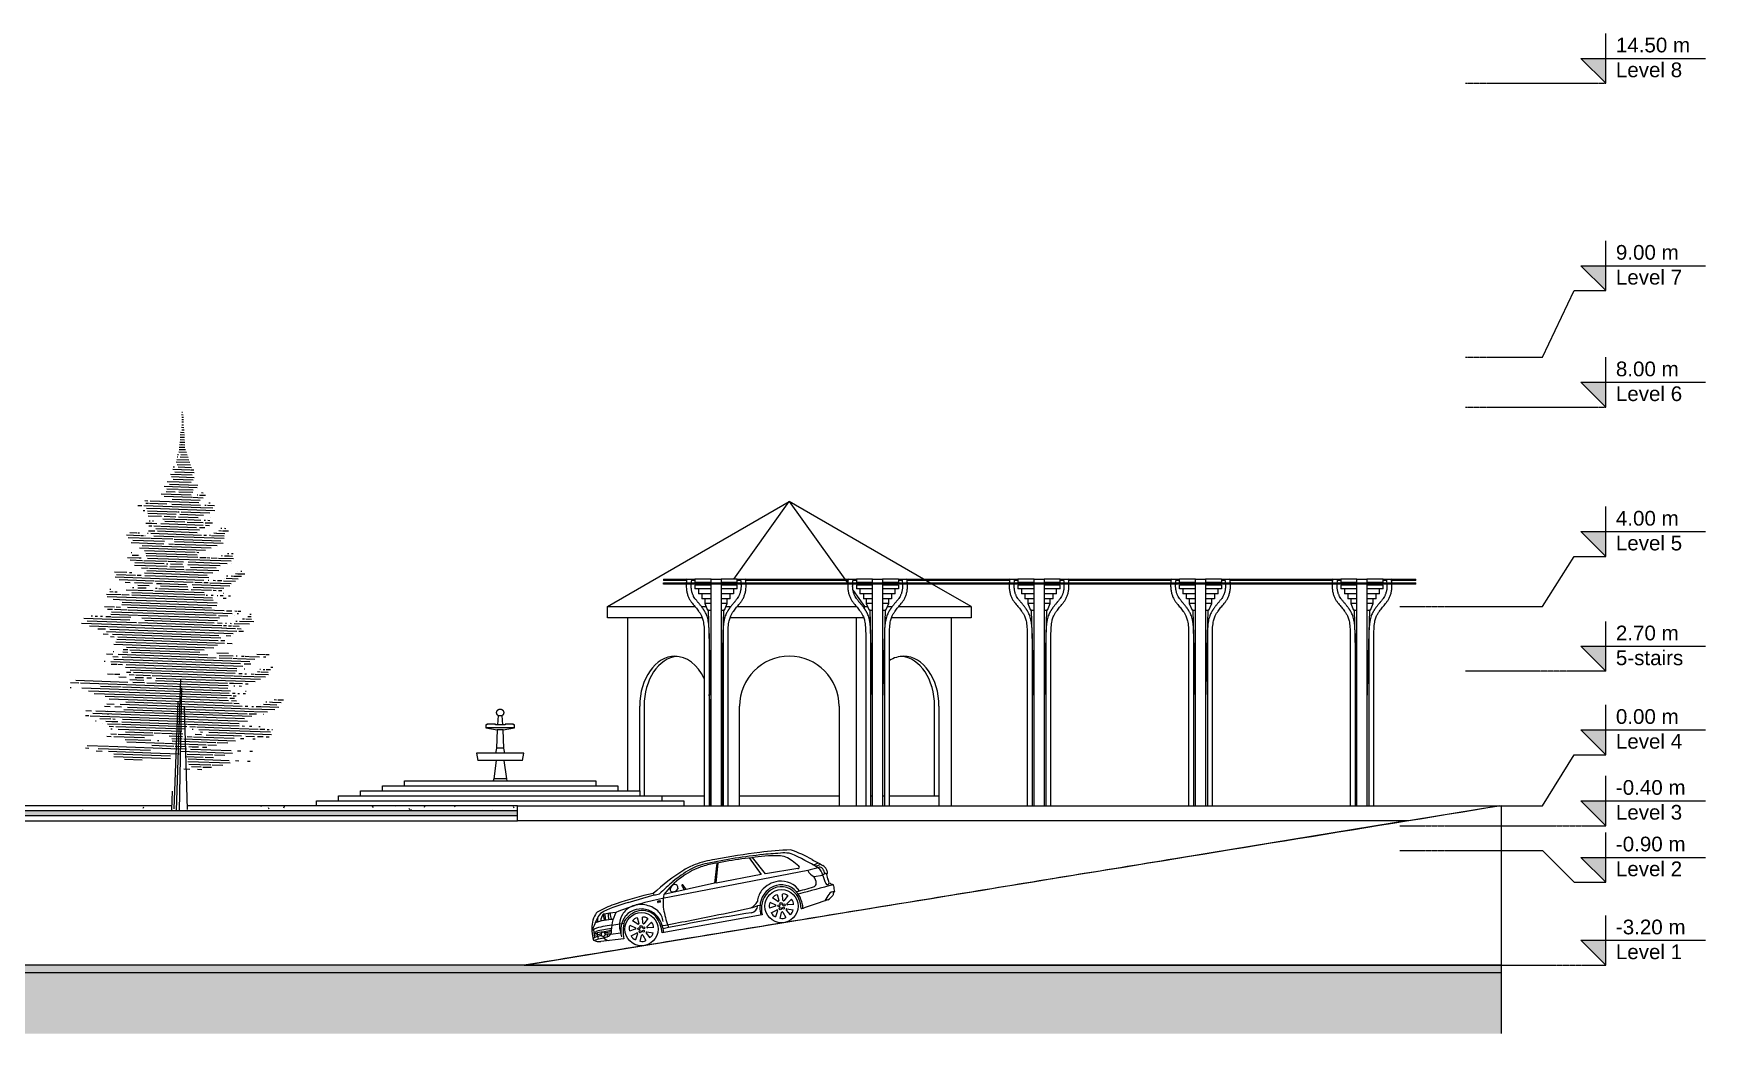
# Model space of a CAD drawing. Header units: millimetres. Extents: x -50556 to 48757, y -10837 to 15500.
# Drawn here: x 15206 to 48757, y -4572 to 15500 of the extents above; entities that cross this region are included whole.
import ezdxf

# ---------------------------------------------------------------- set-up
doc = ezdxf.new("R2010")
doc.units = ezdxf.units.MM
doc.linetypes.add('Centre', pattern=[31.75, 6.35, -4.7625, 15.875, -4.7625])
for name, color, linetype, lineweight in [('A-DETL-GENF', 92, 'Continuous', 9), ('A-DETL-THIN', 151, 'Continuous', 9), ('A-FLOR', 192, 'Continuous', 9), ('A-FLOR-FNSH', 192, 'Continuous', 35), ('A-FLOR-LEVL', 51, 'Continuous', 9), ('A-FLOR-MCUT', 51, 'Continuous', 9), ('A-FLOR-PATT', 8, 'Continuous', 35), ('A-GENM', 13, 'Continuous', 9), ('A-GLAZ-CURT', 52, 'Continuous', 9), ('A-ROOF', 132, 'Continuous', 9), ('A-WALL', 113, 'Continuous', 9), ('I-WALL', 2, 'Continuous', 9), ('S-FNDN', 32, 'Continuous', 9)]:
    doc.layers.add(name, color=color, linetype=linetype, lineweight=lineweight)
doc.styles.add('Arial', font='arial.ttf', dxfattribs={"height": 295.05988})

# ---------------------------------------------------------------- blocks, each defined once
blk = doc.blocks.new('坡道 - 坡道-134946-Section 3')
at = {"layer": 'A-FLOR-LEVL'}
blk.add_line((44631, 0), (44664, 0), dxfattribs=at)
at = {"layer": 'A-FLOR-LEVL', "lineweight": 25}
for p, q in [((44664, -3200), (44664, 0)), ((25055, -3200), (44664, -3200))]:
    blk.add_line(p, q, dxfattribs=at)
blk.add_open_spline([(44664, 0), (41758, -472), (35222, -1538), (28686, -2606), (25055, -3200)], degree=3, knots=[0, 0, 0, 0, 0.444444, 1, 1, 1, 1], dxfattribs=at)
at = {"layer": 'A-FLOR-LEVL'}
blk.add_open_spline([(44631, 0), (42455, -354), (38830, -946), (33755, -1776), (30130, -2369), (27230, -2844), (25780, -3081), (25055, -3200)], degree=3, knots=[-1, -1, -1, -1, -0.666667, -0.444444, -0.222222, -0.111111, 0, 0, 0, 0], dxfattribs=at)
blk = doc.blocks.new('water view - water view-248773-Section 3')
at = {"layer": 'A-GENM'}
for p, q in [((24533, 1809), (24520, 1623)), ((24533, 1809), (24609, 1809)), ((24623, 1623), (24609, 1809)), ((24286, 1623), (24286, 1563)), ((24303, 1623), (24286, 1623)), ((24286, 1563), (24512, 1521)), ((24856, 1563), (24286, 1563)), ((24303, 1640), (24303, 1623)), ((24475, 1640), (24303, 1640)), ((24475, 1623), (24475, 1640)), ((24668, 1623), (24475, 1623)), ((24512, 1521), (24499, 1153)), ((24630, 1521), (24512, 1521)), ((24630, 1521), (24856, 1563)), ((24643, 1153), (24630, 1521)), ((24668, 1640), (24668, 1623)), ((24839, 1640), (24668, 1640)), ((24839, 1623), (24839, 1640)), ((24856, 1623), (24839, 1623)), ((24856, 1563), (24856, 1623)), ((24098, 1059), (24122, 906)), ((25045, 1059), (24098, 1059)), ((24499, 1153), (24476, 1059)), ((24643, 1153), (24499, 1153)), ((24667, 1059), (24643, 1153)), ((25021, 906), (25045, 1059)), ((25021, 906), (24122, 906)), ((24490, 906), (24441, 538)), ((24702, 538), (24652, 906)), ((22210, 400), (26933, 400)), ((22210, 300), (22210, 400)), ((22650, 500), (26493, 500)), ((22650, 400), (22650, 500)), ((24441, 538), (24431, 500)), ((24702, 538), (24441, 538)), ((24711, 500), (24702, 538)), ((26493, 500), (26493, 400)), ((26933, 400), (26933, 300)), ((20889, 100), (28253, 100)), ((20889, 0), (20889, 100)), ((21329, 200), (27813, 200)), ((21329, 100), (21329, 200)), ((21770, 300), (27373, 300)), ((21770, 200), (21770, 300)), ((27373, 300), (27373, 200)), ((27813, 200), (27813, 100)), ((28253, 100), (28253, 0))]:
    blk.add_line(p, q, dxfattribs=at)
at = {"layer": 'A-GENM', "flags": 128}
for points in [[(24533, 1809), (24531, 1810), (24528, 1812), (24526, 1814), (24524, 1815), (24522, 1817), (24520, 1819), (24518, 1822), (24516, 1824), (24514, 1826), (24513, 1828), (24511, 1831), (24510, 1833), (24508, 1836), (24507, 1838), (24506, 1841), (24505, 1843), (24504, 1846), (24503, 1849), (24502, 1852), (24501, 1854), (24501, 1857), (24500, 1860), (24500, 1863), (24500, 1866), (24500, 1869), (24500, 1871), (24500, 1874), (24500, 1877), (24501, 1880), (24501, 1883), (24502, 1886), (24502, 1888), (24503, 1891), (24504, 1894), (24505, 1896), (24506, 1899), (24508, 1902), (24509, 1904), (24510, 1907), (24512, 1909), (24514, 1911), (24515, 1914), (24517, 1916), (24519, 1918), (24521, 1920), (24523, 1922), (24525, 1924), (24527, 1926), (24530, 1927), (24532, 1929), (24535, 1931), (24537, 1932), (24540, 1933), (24542, 1935), (24545, 1936), (24547, 1937), (24550, 1938), (24553, 1938), (24556, 1939), (24559, 1940), (24561, 1940), (24564, 1940), (24567, 1941), (24570, 1941), (24571, 1941)], [(24571, 1941), (24574, 1941), (24577, 1941), (24580, 1940), (24583, 1940), (24586, 1939), (24588, 1939), (24591, 1938), (24594, 1937), (24597, 1936), (24599, 1935), (24602, 1934), (24604, 1933), (24607, 1931), (24609, 1930), (24612, 1928), (24614, 1927), (24616, 1925), (24618, 1923), (24621, 1921), (24623, 1919), (24625, 1917), (24626, 1915), (24628, 1913), (24630, 1910), (24632, 1908), (24633, 1905), (24634, 1903), (24636, 1900), (24637, 1898), (24638, 1895), (24639, 1892), (24640, 1890), (24641, 1887), (24641, 1884), (24642, 1881), (24642, 1879), (24643, 1876), (24643, 1873), (24643, 1870), (24643, 1867), (24643, 1864), (24642, 1861), (24642, 1859), (24642, 1856), (24641, 1853), (24640, 1850), (24639, 1847), (24639, 1845), (24638, 1842), (24636, 1839), (24635, 1837), (24634, 1834), (24632, 1832), (24631, 1829), (24629, 1827), (24627, 1825), (24626, 1823), (24624, 1820), (24622, 1818), (24620, 1816), (24617, 1815), (24615, 1813), (24613, 1811), (24611, 1809), (24609, 1809)]]:
    blk.add_lwpolyline(points, dxfattribs=at)
blk = doc.blocks.new('Family8 - COLUMN-V37-Section 3')
at = {"layer": 'A-GENM'}
for p, q in [((28414, 4533), (28316, 4550)), ((28478, 4550), (28478, 4490)), ((28478, 4426), (28478, 4351)), ((28803, 4550), (28480, 4550)), ((28480, 4490), (28803, 4490)), ((28803, 4426), (28480, 4426)), ((28550, 4490), (28550, 4475)), ((28550, 4450), (28550, 4426)), ((28803, 4550), (29003, 4550)), ((29326, 4550), (29003, 4550)), ((29003, 4490), (29326, 4490)), ((29326, 4426), (29003, 4426)), ((29257, 4475), (29257, 4490)), ((29257, 4426), (29257, 4450)), ((29328, 4490), (29328, 4550)), ((29328, 4351), (29328, 4426)), ((29492, 4550), (29394, 4533)), ((28803, 4351), (28480, 4351)), ((28550, 4351), (28550, 4251)), ((28803, 4251), (28551, 4251)), ((28618, 4251), (28618, 4152)), ((28803, 4152), (28620, 4152)), ((28678, 4152), (28678, 4057)), ((28678, 4057), (28734, 3923)), ((28803, 4057), (28678, 4057)), ((29326, 4351), (29003, 4351)), ((29255, 4251), (29003, 4251)), ((29186, 4152), (29003, 4152)), ((29128, 4057), (29003, 4057)), ((29072, 3923), (29128, 4057)), ((29128, 4057), (29128, 4152)), ((29188, 4152), (29188, 4251)), ((29257, 4251), (29257, 4351)), ((28752, 3923), (28734, 3923)), ((28803, 2100), (28753, 3923)), ((28753, 3923), (28803, 3923)), ((29053, 3923), (29003, 2100)), ((29003, 3923), (29053, 3923)), ((29072, 3923), (29054, 3923)), ((28665, 3456), (28665, 0)), ((28765, 3456), (28765, 0)), ((28803, 0), (28803, 3456)), ((29003, 3456), (29003, 0)), ((29043, 3456), (29043, 0)), ((29143, 0), (29143, 3456))]:
    blk.add_line(p, q, dxfattribs=at)
for points, knots in [([(28305, 4450), (28303, 4420), (28305, 4361), (28317, 4282), (28337, 4213), (28365, 4154), (28396, 4103), (28430, 4059), (28463, 4020), (28494, 3984), (28523, 3948), (28547, 3916), (28566, 3887), (28581, 3865), (28596, 3840), (28616, 3801), (28640, 3739), (28660, 3628), (28665, 3521), (28665, 3456)], [-2.483025, -2.483025, -2.483025, -2.483025, -2.321029, -2.155241, -1.989453, -1.823666, -1.657878, -1.49209, -1.326302, -1.160515, -0.994727, -0.828939, -0.746045, -0.663151, -0.580257, -0.497363, -0.331576, -0.165788, 0, 0, 0, 0]), ([(28765, 3456), (28765, 3524), (28761, 3609), (28748, 3701), (28736, 3760), (28720, 3810), (28702, 3853), (28687, 3883), (28674, 3904), (28667, 3916), (28662, 3924), (28656, 3933), (28650, 3943), (28642, 3955), (28631, 3970), (28618, 3988), (28602, 4009), (28586, 4028), (28571, 4048), (28558, 4063), (28547, 4076), (28536, 4089), (28523, 4104), (28508, 4123), (28493, 4142), (28474, 4167), (28457, 4195), (28442, 4225), (28432, 4249), (28423, 4276), (28415, 4305), (28410, 4337), (28404, 4383), (28403, 4422), (28405, 4449), (28405, 4450)], [0, 0, 0, 0, 0.165788, 0.248682, 0.331576, 0.414469, 0.497363, 0.580257, 0.621704, 0.663151, 0.683875, 0.704598, 0.746045, 0.787492, 0.828939, 0.911833, 0.994727, 1.077621, 1.160515, 1.243408, 1.284855, 1.326302, 1.409196, 1.49209, 1.574984, 1.657878, 1.823666, 1.90656, 1.989453, 2.072347, 2.155241, 2.238135, 2.321029, 2.486817, 2.492504, 2.492504, 2.492504, 2.492504]), ([(28803, 3456), (28803, 3521), (28803, 3628), (28803, 3739), (28803, 3801), (28803, 3840), (28803, 3865), (28803, 3887), (28803, 3916), (28803, 3948), (28803, 3984), (28803, 4020), (28803, 4059), (28803, 4103), (28803, 4154), (28803, 4213), (28803, 4282), (28803, 4361), (28803, 4420), (28803, 4450)], [0, 0, 0, 0, 0.165788, 0.331576, 0.497363, 0.580257, 0.663151, 0.746045, 0.828939, 0.994727, 1.160515, 1.326302, 1.49209, 1.657878, 1.823666, 1.989453, 2.155241, 2.321029, 2.483025, 2.483025, 2.483025, 2.483025]), ([(29003, 4450), (29003, 4420), (29003, 4361), (29003, 4282), (29003, 4213), (29003, 4154), (29003, 4103), (29003, 4059), (29003, 4020), (29003, 3984), (29003, 3948), (29003, 3916), (29003, 3887), (29003, 3865), (29003, 3840), (29003, 3801), (29003, 3739), (29003, 3628), (29003, 3521), (29003, 3456)], [-2.483025, -2.483025, -2.483025, -2.483025, -2.321029, -2.155241, -1.989453, -1.823666, -1.657878, -1.49209, -1.326302, -1.160515, -0.994727, -0.828939, -0.746045, -0.663151, -0.580257, -0.497363, -0.331576, -0.165788, 0, 0, 0, 0]), ([(29403, 4450), (29403, 4449), (29405, 4422), (29404, 4383), (29399, 4337), (29393, 4305), (29385, 4276), (29376, 4249), (29366, 4225), (29351, 4195), (29334, 4167), (29315, 4142), (29301, 4123), (29285, 4104), (29272, 4089), (29261, 4076), (29250, 4063), (29237, 4048), (29222, 4028), (29206, 4009), (29190, 3988), (29177, 3970), (29167, 3955), (29159, 3943), (29152, 3933), (29147, 3924), (29141, 3916), (29134, 3904), (29122, 3883), (29106, 3853), (29088, 3810), (29073, 3760), (29060, 3701), (29047, 3609), (29043, 3524), (29043, 3456)], [-2.492504, -2.492504, -2.492504, -2.492504, -2.486817, -2.321029, -2.238135, -2.155241, -2.072347, -1.989453, -1.90656, -1.823666, -1.657878, -1.574984, -1.49209, -1.409196, -1.326302, -1.284855, -1.243408, -1.160515, -1.077621, -0.994727, -0.911833, -0.828939, -0.787492, -0.746045, -0.704598, -0.683875, -0.663151, -0.621704, -0.580257, -0.497363, -0.414469, -0.331576, -0.248682, -0.165788, 0, 0, 0, 0]), ([(29143, 3456), (29143, 3521), (29148, 3628), (29169, 3739), (29192, 3801), (29212, 3840), (29227, 3865), (29242, 3887), (29261, 3916), (29285, 3948), (29314, 3984), (29345, 4020), (29378, 4059), (29412, 4103), (29444, 4154), (29471, 4213), (29492, 4282), (29504, 4361), (29505, 4420), (29503, 4450)], [0, 0, 0, 0, 0.165788, 0.331576, 0.497363, 0.580257, 0.663151, 0.746045, 0.828939, 0.994727, 1.160515, 1.326302, 1.49209, 1.657878, 1.823666, 1.989453, 2.155241, 2.321029, 2.483025, 2.483025, 2.483025, 2.483025])]:
    blk.add_open_spline(points, degree=3, knots=knots, dxfattribs=at)
for points in [[(28316, 4550), (28311, 4524), (28308, 4499), (28306, 4475)], [(28407, 4475), (28408, 4494), (28411, 4513), (28414, 4533)], [(28803, 4475), (28803, 4499), (28803, 4524), (28803, 4550)], [(29003, 4550), (29003, 4524), (29003, 4499), (29003, 4475)], [(29394, 4533), (29397, 4513), (29400, 4494), (29401, 4475)], [(29502, 4475), (29500, 4499), (29497, 4524), (29492, 4550)]]:
    blk.add_open_spline(points, degree=3, dxfattribs=at)
blk = doc.blocks.new('System Panel - Glazed-249321-Section 3')
at = {"layer": 'A-GLAZ-CURT'}
for p, q in [((27846, 4475), (42946, 4475)), ((27846, 4450), (27846, 4475)), ((42946, 4450), (27846, 4450)), ((42946, 4450), (42946, 4475))]:
    blk.add_line(p, q, dxfattribs=at)
blk = doc.blocks.new('System Panel - Glazed-V38-Section 3')
at = {"layer": 'A-GLAZ-CURT'}
for p, q in [((27846, 4549), (28316, 4549)), ((27846, 4549), (27846, 4524)), ((28312, 4524), (27846, 4524)), ((28319, 4549), (28480, 4549)), ((28480, 4524), (28413, 4524)), ((29326, 4549), (29489, 4549)), ((29395, 4524), (29326, 4524)), ((29492, 4549), (31556, 4549)), ((31552, 4524), (29496, 4524)), ((31559, 4549), (31720, 4549)), ((31720, 4524), (31653, 4524)), ((32566, 4549), (32729, 4549)), ((32635, 4524), (32566, 4524)), ((32732, 4549), (34796, 4549)), ((34792, 4524), (32736, 4524)), ((34799, 4549), (34960, 4549)), ((34960, 4524), (34893, 4524)), ((35806, 4549), (35969, 4549)), ((35875, 4524), (35806, 4524)), ((35972, 4549), (38036, 4549)), ((38032, 4524), (35976, 4524)), ((38038, 4549), (38199, 4549)), ((38199, 4524), (38133, 4524)), ((39046, 4549), (39209, 4549)), ((39115, 4524), (39046, 4524)), ((39212, 4549), (41275, 4549)), ((41272, 4524), (39216, 4524)), ((41278, 4549), (41439, 4549)), ((41439, 4524), (41373, 4524)), ((42286, 4549), (42449, 4549)), ((42355, 4524), (42286, 4524)), ((42452, 4549), (42946, 4549)), ((42946, 4524), (42456, 4524)), ((42946, 4524), (42946, 4549))]:
    blk.add_line(p, q, dxfattribs=at)
blk = doc.blocks.new('Audi A6 Avant - Seitenansicht - Audi A6 Avant - Seitenansicht-202914-Section 3')
at = {"layer": 'A-DETL-GENF'}
for p, q in [((30742, -1300), (27830, -1862)), ((28917, -1150), (28874, -1555)), ((28907, -1550), (28946, -1145)), ((29567, -1048), (29810, -1377)), ((29895, -1369), (29633, -1040)), ((30543, -1261), (29895, -1369)), ((28874, -1555), (27853, -1782)), ((28121, -1600), (28136, -1666)), ((28221, -1611), (28266, -1690)), ((28304, -1682), (28244, -1590)), ((29810, -1377), (28907, -1550)), ((30867, -1421), (31044, -1392)), ((27138, -1940), (27664, -1788)), ((27736, -1911), (27774, -1905)), ((27781, -1934), (27743, -1941)), ((29742, -2001), (29785, -1995)), ((29981, -1937), (30094, -1987)), ((30141, -1918), (30036, -1850)), ((30131, -1783), (30162, -1902)), ((30245, -1895), (30233, -1771)), ((30344, -1804), (30271, -1903)), ((30328, -1964), (30417, -1877)), ((30461, -1984), (30338, -1988)), ((26636, -2176), (26660, -2302)), ((27331, -2379), (27227, -2311)), ((27321, -2244), (27352, -2363)), ((27436, -2357), (27424, -2233)), ((27535, -2265), (27461, -2364)), ((27518, -2425), (27608, -2338)), ((29830, -2188), (27821, -2552)), ((30093, -2013), (29974, -2052)), ((30008, -2150), (30118, -2093)), ((30137, -2110), (30094, -2227)), ((30192, -2262), (30215, -2140)), ((30241, -2136), (30306, -2242)), ((30394, -2187), (30314, -2094)), ((30326, -2071), (30450, -2086)), ((26470, -2642), (26448, -2487)), ((27055, -2671), (26594, -2724)), ((26786, -2576), (26991, -2548)), ((26810, -2396), (27054, -2357)), ((27283, -2474), (27165, -2514)), ((27171, -2398), (27284, -2448)), ((27199, -2611), (27308, -2554)), ((27328, -2572), (27285, -2689)), ((27382, -2723), (27406, -2602)), ((27432, -2597), (27496, -2704)), ((27584, -2649), (27504, -2555)), ((27516, -2532), (27640, -2548)), ((27652, -2445), (27528, -2449))]:
    blk.add_line(p, q, dxfattribs=at)
for centre, radius in [((30216, -2015), 333), ((30161, -2007), 21.5), ((30207, -1961), 21.5), ((30265, -1990), 21.5), ((27406, -2477), 333), ((30191, -2065), 21.5), ((30255, -2054), 21.5), ((27352, -2468), 21.5), ((27381, -2526), 21.5), ((27397, -2422), 21.5), ((27446, -2515), 21.5), ((27455, -2451), 21.5)]:
    blk.add_circle(centre, radius, dxfattribs=at)
for centre, radius, start, end in [((31115, -12640), 11729, 96.1785, 101.7649), ((31729, -16599), 15782, 97.0817, 100.3948), ((30533, -6169), 5285, 91.4679, 98.1538), ((33263, -40567), 39735, 94.361, 94.9232), ((30110, -3401), 2399, 88.8544, 95.4199), ((30131, -1485), 483, 52.0636, 86.761), ((30280, -1455), 509, 75.4926, 94.361), ((29694, -3042), 2268, 59.8531, 71.9198), ((28418, -5440), 4899, 58.9111, 66.0412), ((30735, -5142), 4581, 122.801, 132.4468), ((29466, -3190), 2196, 119.6016, 130.5552), ((29131, -2692), 1558, 111.1912, 126.352), ((28833, -2191), 1070, 109.141, 122.801), ((28904, -2200), 1059, 99.8361, 119.6016), ((29340, -3651), 2616, 100.0982, 109.141), ((29063, -2515), 1368, 99.8038, 111.1912), ((30881, -11528), 10562, 95.4199, 101.1993), ((29633, -2241), 1387, 47.7082, 55.0286), ((30548, -1234), 26.7, 260.1912, 47.7082), ((31805, -4758), 3617, 103.6942, 107.0762), ((30985, -1174), 273, 207.636, 244.5454), ((33484, 3484), 5278, 239.8531, 242.4687), ((30819, -948), 238, 276.8617, 303.4793), ((30876, -998), 211, 273.8085, 304.8157), ((30982, -1292), 59.1, 77.5954, 124.8157), ((30793, -1449), 257, 11.3978, 52.8944), ((30966, -1364), 132, 61.7946, 77.5954), ((30868, -1401), 222, 16.1247, 43.8486), ((31054, -1348), 29.2, 238.6122, 16.1247), ((30967, -1345), 167, 24.4925, 62.4687), ((30880, -1385), 263, 8.5703, 24.4925), ((30099, -4044), 3257, 129.2331, 135.7069), ((29280, -2895), 1809, 126.352, 142.0504), ((28024, -1685), 42.2, 164.6232, 268.1065), ((28147, -1719), 170, 128.3098, 164.6232), ((28027, -1599), 128, 268.1065, 328.4121), ((28069, -1662), 80.7, 49.8998, 109.727), ((28231, -1599), 15.7, 33.3298, 231.5155), ((30233, -2030), 447, 113.2027, 159.8861), ((30225, -2043), 532, 97.6117, 140.2805), ((30209, -1992), 368, 50.1842, 136.7171), ((30213, -1984), 397, 40.9849, 113.2027), ((30213, -1947), 435, 33.3982, 97.6117), ((28364, 6589), 8586, 284.4938, 286.8863), ((34694, -15869), 14689, 103.5298, 106.3734), ((30840, -1556), 73.2, 284.2477, 1.2758), ((30681, -1560), 232, 1.2758, 36.7543), ((33025, -761), 2080, 197.8407, 202.6095), ((31163, -1215), 156, 239.3032, 255.7886), ((31138, -1547), 35.5, 202.6095, 3.7799), ((31125, -1373), 6.44, 100.0507, 220.4635), ((31403, -1354), 284, 184.7735, 208.5005), ((31121, -1348), 18.7, 280.0507, 8.5703), ((29945, -1942), 1290, 17.9357, 20.551), ((31301, -1364), 221, 234.721, 254.5035), ((31234, -1604), 28, 356.7744, 74.5035), ((32078, -1549), 818, 183.9545, 192.2512), ((27505, -3901), 2025, 107.4412, 117.5402), ((28131, -5377), 3578, 106.1121, 114.4916), ((28650, -6366), 4577, 100.3149, 112.5684), ((28709, -7047), 5391, 101.3918, 109.625), ((27395, -2449), 468, 80.6743, 114.1161), ((27384, -2517), 536, 49.2519, 80.6743), ((27603, -1815), 66.4, 23.2369, 52.4687), ((27623, -1280), 511, 274.6897, 286.4357), ((27740, -1926), 15.4, 106.0655, 280.7545), ((27776, -1920), 14.9, 289.6308, 99.3242), ((28785, -1937), 945, 170.5658, 190.9094), ((29417, -1726), 372, 299.1705, 328.5203), ((29473, -1445), 618, 281.7203, 295.8391), ((29587, -1993), 156, 279.0354, 356.8589), ((30090, -1930), 355, 140.2805, 178.3678), ((30284, -2049), 502, 159.8861, 196.9523), ((30283, -2062), 470, 136.7171, 195.5606), ((30094, -2006), 128, 148.3351, 201.1214), ((30147, -1914), 128, 96.9065, 149.6928), ((30088, -2000), 14.1, 288.36, 66.1863), ((30148, -1906), 14.1, 236.9314, 14.7577), ((30252, -1898), 128, 45.4779, 98.2642), ((30259, -1894), 14.1, 185.5028, 323.3291), ((30338, -1974), 14.1, 134.0742, 271.9006), ((30330, -1970), 128, 354.0494, 46.8357), ((30154, -2058), 454, 359.2782, 50.1842), ((30100, -2082), 546, 2.9619, 40.9849), ((34642, -13142), 11784, 107.249, 109.687), ((32873, -2883), 2035, 147.1026, 151.3295), ((30864, -1477), 499, 304.5999, 321.0395), ((31266, -1844), 122, 83.9148, 147.1026), ((31317, -1777), 66.4, 125.2401, 191.8777), ((27218, -2474), 806, 169.9559, 196.0981), ((28181, -3111), 1866, 151.6392, 161.4051), ((26862, -2411), 445, 148.6924, 169.9559), ((26922, -3689), 1412, 93.3937, 108.2761), ((26640, -2276), 185, 112.8059, 148.6924), ((26833, -2309), 311, 168.5411, 184.6848), ((26756, -2342), 246, 116.026, 151.6392), ((26814, -2310), 223, 143.1859, 181.5809), ((28494, -13921), 11890, 97.7371, 98.9896), ((24474, -2659), 2248, 9.3031, 12.5355), ((26846, -2216), 111, 148.6332, 219.1553), ((27070, -2166), 291, 177.7551, 203.4723), ((27771, -2563), 975, 154.2286, 179.6978), ((27386, -2399), 422, 149.2645, 200.6015), ((27513, -2514), 523, 144.1426, 192.8815), ((27368, -2388), 401, 114.1161, 149.2645), ((27778, -2511), 740, 165.3783, 192.497), ((27448, -2540), 442, 102.0726, 150.8313), ((27401, -2494), 423, 70.1316, 137.3843), ((27337, -2376), 128, 96.9065, 149.6928), ((27427, -2442), 342, 39.3513, 102.0726), ((27442, -2360), 128, 45.4779, 98.2642), ((27400, -2497), 426, 38.5168, 70.1316), ((27520, -2432), 128, 354.0494, 46.8357), ((27246, -2590), 576, 3.801, 39.3513), ((27533, -2344), 308, 3.8152, 49.2519), ((27315, -2565), 535, 1.9115, 38.5168), ((21924, 30783), 33708, 280.0823, 281.8869), ((36131, -43148), 41517, 99.0354, 101.5185), ((29660, -1768), 1836, 190.9094, 201.625), ((24512, 20643), 23256, 280.7952, 282.6348), ((30133, -2105), 128, 199.7636, 252.55), ((30124, -2105), 14.1, 339.7885, 117.6148), ((30234, -2136), 128, 251.1922, 303.9785), ((30229, -2143), 14.1, 31.2171, 169.0434), ((30324, -2084), 14.1, 82.6457, 220.472), ((30322, -2076), 128, 302.6208, 355.4071), ((30469, -1400), 678, 281.799, 287.4519), ((26750, -3017), 468, 126.6884, 132.1078), ((25276, 2418), 5247, 282.8532, 285.9309), ((26461, -2486), 12.7, 103.2345, 188.0552), ((26473, -2503), 31.7, 234.275, 321.2319), ((26915, -3709), 1317, 94.5547, 110.293), ((26482, -2478), 82.9, 253.2328, 292.6522), ((26297, -1438), 1168, 278.193, 285.0404), ((26679, -3163), 561, 97.9157, 111.8925), ((26911, -3940), 1476, 94.2708, 106.2486), ((26509, -2541), 14.6, 292.6522, 352.8784), ((27458, -2439), 951, 187.0022, 194.4111), ((25348, 5193), 7825, 278.6375, 280.6823), ((26652, -2584), 55.1, 117.4517, 204.5361), ((26636, -2571), 49.5, 226.7943, 343.8413), ((26637, -2580), 46.5, 354.9348, 102.959), ((26941, -2212), 533, 235.1246, 248.2679), ((26442, -588), 1970, 276.5704, 280.359), ((26774, -2962), 388, 88.0738, 103.5151), ((26682, -2509), 124, 285.9309, 336.7033), ((26606, -2602), 120, 348.9866, 12.1607), ((27284, -2467), 128, 148.3351, 201.1214), ((27323, -2566), 128, 199.7636, 252.55), ((27279, -2461), 14.1, 288.36, 66.1863), ((27315, -2567), 14.1, 339.7885, 117.6148), ((27339, -2367), 14.1, 236.9314, 14.7577), ((27420, -2604), 14.1, 31.2171, 169.0434), ((27450, -2355), 14.1, 185.5028, 323.3291), ((27515, -2546), 14.1, 82.6457, 220.472), ((27528, -2435), 14.1, 134.0742, 271.9006), ((27512, -2537), 128, 302.6208, 355.4071), ((26564, -2457), 269, 243.3996, 276.3416), ((27425, -2597), 128, 251.1922, 303.9785)]:
    blk.add_arc(centre, radius, start, end, dxfattribs=at)
blk = doc.blocks.new('Baum _12_ - Ansicht - Baum _12_ - Ansicht-258480-Section 3')
at = {"layer": 'A-DETL-GENF'}
for p, q in [((18175, 7850), (18209, 7849)), ((18184, 7900), (18196, 7899)), ((18186, 7800), (18215, 7799)), ((18186, 7750), (18215, 7749)), ((18151, 7399), (18238, 7396)), ((18153, 7449), (18235, 7446)), ((18155, 7497), (18231, 7494)), ((18175, 7595), (18224, 7594)), ((18184, 7703), (18216, 7702)), ((18184, 7645), (18215, 7644)), ((18186, 7546), (18228, 7544)), ((18096, 7052), (18114, 7052)), ((18122, 7101), (18275, 7096)), ((18127, 7151), (18258, 7147)), ((18133, 7200), (18246, 7196)), ((18138, 7250), (18244, 7246)), ((18143, 7300), (18242, 7297)), ((18149, 7350), (18240, 7347)), ((18161, 7050), (18291, 7045)), ((18177, 7249), (18189, 7248)), ((18177, 7249), (18189, 7248)), ((18002, 6755), (18349, 6743)), ((18012, 6805), (18036, 6804)), ((18068, 6903), (18341, 6893)), ((18086, 6952), (18324, 6944)), ((18087, 7002), (18105, 7002)), ((18093, 6852), (18357, 6843)), ((18111, 6801), (18380, 6792)), ((18152, 7000), (18308, 6995)), ((18361, 6743), (18422, 6740)), ((17832, 6411), (18494, 6388)), ((17887, 6509), (18373, 6492)), ((17937, 6457), (18502, 6437)), ((17954, 6657), (18389, 6642)), ((17979, 6606), (18431, 6590)), ((18012, 6555), (18408, 6541)), ((18044, 6704), (18432, 6690)), ((17441, 6124), (17504, 6122)), ((17461, 6073), (17513, 6072)), ((17533, 6071), (17880, 6059)), ((17548, 6120), (18526, 6086)), ((17767, 6263), (18369, 6242)), ((17831, 6211), (18385, 6191)), ((17867, 6309), (18049, 6303)), ((17885, 6359), (18111, 6351)), ((17982, 6055), (18557, 6035)), ((17987, 6155), (18551, 6135)), ((18123, 6300), (18405, 6291)), ((18125, 6350), (18410, 6341)), ((18398, 6191), (18615, 6183)), ((18491, 6238), (18506, 6237)), ((18541, 6236), (18656, 6232)), ((18577, 6285), (18611, 6283)), ((18728, 6079), (18750, 6078)), ((17301, 6029), (17381, 6026)), ((17409, 5925), (17443, 5924)), ((17423, 6025), (18555, 5985)), ((17473, 5973), (17757, 5963)), ((17496, 5922), (18086, 5901)), ((17499, 5872), (18067, 5852)), ((17506, 5822), (17776, 5812)), ((17526, 5721), (17550, 5720)), ((17597, 5718), (17616, 5718)), ((17757, 5963), (18845, 5925)), ((17804, 5761), (18286, 5744)), ((17831, 5810), (18064, 5802)), ((17844, 5710), (18243, 5696)), ((18098, 5901), (18128, 5900)), ((18117, 5800), (18511, 5786)), ((18146, 5849), (18619, 5833)), ((18168, 5899), (18748, 5878)), ((18295, 5744), (18562, 5735)), ((18565, 5985), (18803, 5976)), ((18629, 5732), (18661, 5731)), ((18648, 6032), (18675, 6031)), ((18699, 6030), (18842, 6025)), ((18703, 5730), (18744, 5728)), ((18754, 5778), (18755, 5778)), ((18754, 5778), (18755, 5778)), ((17075, 5436), (17355, 5426)), ((17107, 5385), (17555, 5369)), ((17141, 5484), (17278, 5479)), ((17300, 5478), (17335, 5477)), ((17367, 5426), (17413, 5424)), ((17441, 5423), (17446, 5423)), ((17441, 5423), (17446, 5423)), ((17458, 5673), (17576, 5669)), ((17496, 5472), (17507, 5471)), ((17515, 5521), (17641, 5517)), ((17521, 5621), (17584, 5619)), ((17563, 5469), (18575, 5434)), ((17569, 5369), (18003, 5354)), ((17585, 5669), (17683, 5665)), ((17619, 5417), (19036, 5368)), ((17624, 5617), (17751, 5613)), ((17660, 5566), (18538, 5535)), ((17697, 5515), (18493, 5487)), ((17759, 5613), (18479, 5587)), ((17761, 5663), (18615, 5633)), ((18293, 5694), (18612, 5683)), ((18539, 5585), (18645, 5582)), ((18623, 5432), (18680, 5430)), ((18651, 5681), (18796, 5676)), ((18661, 5631), (18736, 5628)), ((18737, 5428), (18758, 5428)), ((18777, 5427), (19031, 5418)), ((18829, 5475), (18878, 5473)), ((18885, 5473), (19047, 5467)), ((18885, 5473), (19047, 5467)), ((18925, 5522), (18982, 5520)), ((18925, 5522), (18982, 5520)), ((18966, 5570), (18984, 5570)), ((18966, 5570), (18984, 5570)), ((18997, 5519), (19058, 5517)), ((18997, 5519), (19058, 5517)), ((19041, 5568), (19068, 5567)), ((19041, 5568), (19068, 5567)), ((19066, 5517), (19122, 5515)), ((19066, 5517), (19122, 5515)), ((17166, 5083), (17180, 5082)), ((17167, 5283), (17820, 5260)), ((17199, 5332), (17838, 5309)), ((17333, 5177), (18660, 5131)), ((17389, 5225), (18773, 5177)), ((17434, 5123), (18452, 5088)), ((17462, 5072), (18490, 5036)), ((17922, 5256), (18014, 5253)), ((18032, 5353), (18968, 5320)), ((18035, 5303), (19016, 5268)), ((18039, 5252), (18890, 5223)), ((18483, 5087), (18523, 5085)), ((19103, 5065), (19130, 5064)), ((19182, 5062), (19212, 5061)), ((17091, 4985), (17329, 4977)), ((17150, 4933), (17396, 4925)), ((17185, 5032), (17311, 5028)), ((17231, 4830), (17888, 4807)), ((17240, 4880), (17831, 4859)), ((17337, 4977), (17368, 4976)), ((17338, 5027), (17340, 5027)), ((17338, 5027), (17340, 5027)), ((17375, 4775), (17505, 4771)), ((17423, 4924), (17890, 4907)), ((17469, 5022), (18506, 4986)), ((17483, 4721), (18803, 4675)), ((17492, 4971), (19172, 4913)), ((17535, 4770), (18228, 4745)), ((17877, 4858), (17905, 4857)), ((17910, 4907), (18219, 4896)), ((17944, 4805), (18221, 4796)), ((17958, 4855), (18194, 4847)), ((18262, 4744), (18923, 4721)), ((18302, 4843), (18950, 4820)), ((18312, 4893), (19092, 4865)), ((18360, 4791), (18872, 4773)), ((18545, 4985), (18662, 4980)), ((18683, 4980), (18746, 4977)), ((18773, 4977), (18890, 4972)), ((18918, 4971), (19219, 4961)), ((18970, 5020), (18995, 5019)), ((19037, 5017), (19131, 5014)), ((19131, 5014), (19202, 5012)), ((19179, 4862), (19181, 4862)), ((19179, 4862), (19181, 4862)), ((19294, 4708), (19294, 4708)), ((19294, 4708), (19294, 4708)), ((19368, 4705), (19385, 4705)), ((16831, 4694), (17078, 4685)), ((16845, 4593), (18624, 4531)), ((16871, 4643), (17254, 4629)), ((16925, 4541), (17623, 4516)), ((17046, 4486), (17149, 4483)), ((17135, 4683), (17178, 4682)), ((17151, 4383), (17153, 4382)), ((17151, 4383), (17153, 4382)), ((17197, 4381), (17219, 4380)), ((17232, 4480), (17597, 4467)), ((17285, 4628), (17370, 4625)), ((17301, 4377), (17467, 4372)), ((17302, 4427), (17527, 4419)), ((17432, 4673), (18690, 4629)), ((17444, 4623), (18728, 4578)), ((17641, 4516), (18411, 4489)), ((17653, 4365), (17689, 4364)), ((17675, 4464), (17767, 4461)), ((17723, 4363), (18309, 4342)), ((17753, 4412), (18304, 4392)), ((17774, 4461), (18275, 4443)), ((18392, 4439), (19147, 4413)), ((18409, 4389), (19028, 4367)), ((18444, 4488), (18594, 4482)), ((18627, 4481), (18715, 4478)), ((18711, 4528), (18725, 4528)), ((18748, 4477), (19176, 4462)), ((18813, 4525), (18860, 4523)), ((18897, 4522), (18986, 4519)), ((19020, 4517), (19263, 4509)), ((19039, 4567), (19041, 4567)), ((19039, 4567), (19041, 4567)), ((19073, 4566), (19313, 4557)), ((19081, 4615), (19107, 4615)), ((19175, 4612), (19213, 4611)), ((19229, 4610), (19384, 4605)), ((19261, 4659), (19306, 4658)), ((19315, 4657), (19449, 4653)), ((16675, 4249), (16968, 4239)), ((16675, 4249), (16968, 4239)), ((16685, 4199), (18809, 4124)), ((16736, 4297), (16809, 4294)), ((16738, 4347), (16761, 4346)), ((16808, 4144), (17062, 4135)), ((16839, 4293), (16886, 4292)), ((16982, 4038), (18778, 3975)), ((16985, 4088), (18885, 4022)), ((16986, 4238), (17130, 4233)), ((17068, 4135), (18893, 4071)), ((17069, 4335), (17288, 4328)), ((17179, 4281), (18643, 4230)), ((17180, 4231), (18799, 4175)), ((17299, 4327), (17607, 4317)), ((17642, 4315), (18635, 4281)), ((18369, 4340), (18782, 4326)), ((18673, 4229), (18701, 4228)), ((18774, 4226), (18812, 4224)), ((18814, 4324), (18874, 4322)), ((18895, 4222), (18906, 4221)), ((18922, 4321), (18985, 4318)), ((18953, 4220), (19013, 4217)), ((19012, 4167), (19071, 4165)), ((19019, 4267), (19027, 4267)), ((19122, 4214), (19158, 4212)), ((16214, 3765), (17142, 3732)), ((16287, 3712), (17276, 3677)), ((16364, 3809), (16388, 3809)), ((16448, 3806), (16491, 3805)), ((16550, 3803), (16589, 3802)), ((16634, 4000), (16830, 3993)), ((16658, 3799), (16761, 3796)), ((16694, 3948), (16794, 3945)), ((16761, 3846), (17288, 3827)), ((16771, 3895), (18870, 3822)), ((16775, 3795), (17157, 3782)), ((16833, 3943), (17088, 3934)), ((16867, 3992), (16951, 3989)), ((17096, 3984), (19034, 3916)), ((17107, 3934), (19194, 3861)), ((17298, 3827), (18937, 3770)), ((17383, 3774), (18899, 3721)), ((17444, 3722), (18833, 3673)), ((18919, 3820), (19104, 3814)), ((19083, 3915), (19189, 3911)), ((19233, 3809), (19235, 3809)), ((19233, 3809), (19235, 3809)), ((19248, 3909), (19290, 3907)), ((19266, 3708), (19297, 3707)), ((19297, 3857), (19321, 3856)), ((19309, 3907), (19365, 3905)), ((19343, 3705), (19626, 3696)), ((19401, 3753), (19440, 3752)), ((19470, 3751), (19579, 3747)), ((19509, 3800), (19575, 3797)), ((19548, 3848), (19576, 3847)), ((16170, 3666), (18977, 3568)), ((16330, 3610), (19289, 3507)), ((16500, 3554), (16654, 3549)), ((16604, 3451), (16703, 3447)), ((16671, 3498), (18926, 3420)), ((16738, 3546), (19211, 3460)), ((16749, 3396), (16827, 3393)), ((16793, 3444), (18965, 3368)), ((16901, 3390), (18910, 3320)), ((17312, 3676), (18984, 3618)), ((18897, 3671), (18991, 3668)), ((18987, 3568), (19078, 3565)), ((19023, 3616), (19080, 3615)), ((19060, 3665), (19081, 3664)), ((19076, 3414), (19170, 3411)), ((19088, 3564), (19260, 3558)), ((19119, 3613), (19178, 3611)), ((19151, 3662), (19173, 3661)), ((19204, 3610), (19337, 3606)), ((19235, 3659), (19540, 3648)), ((19294, 3557), (19373, 3554)), ((19329, 3506), (19421, 3502)), ((16675, 3048), (16796, 3044)), ((16803, 3093), (16818, 3093)), ((16820, 3243), (18827, 3173)), ((16858, 3292), (18902, 3220)), ((16879, 3341), (19040, 3266)), ((16909, 3040), (18872, 2971)), ((16997, 3087), (17098, 3083)), ((17007, 3136), (17103, 3133)), ((17074, 3184), (18635, 3130)), ((17138, 3132), (18546, 3083)), ((17173, 3080), (18704, 3027)), ((18889, 3071), (19119, 3063)), ((18968, 3318), (19046, 3315)), ((19091, 3264), (19196, 3260)), ((19687, 3043), (19860, 3037)), ((19877, 3036), (19934, 3034)), ((16622, 2900), (16643, 2899)), ((16756, 2895), (19405, 2802)), ((16769, 2844), (16880, 2841)), ((16798, 2993), (16909, 2990)), ((16817, 2943), (19362, 2854)), ((16897, 2840), (16990, 2837)), ((16986, 2987), (19549, 2897)), ((17052, 2784), (19287, 2706)), ((17068, 2834), (19286, 2756)), ((17149, 2731), (19252, 2658)), ((18931, 3019), (19215, 3009)), ((18931, 2969), (19187, 2960)), ((19207, 2959), (19293, 2956)), ((19276, 3007), (19295, 3006)), ((19306, 2956), (19648, 2944)), ((19379, 3003), (19432, 3002)), ((19435, 2851), (19571, 2847)), ((19435, 2751), (19448, 2751)), ((19452, 3001), (19537, 2998)), ((19547, 2998), (19741, 2991)), ((19702, 2692), (19758, 2690)), ((19748, 2740), (19759, 2740)), ((19776, 2689), (19914, 2684)), ((19815, 2738), (19847, 2737)), ((19819, 2988), (19868, 2986)), ((19876, 2736), (19961, 2733)), ((19971, 2783), (20008, 2781)), ((15941, 2373), (15961, 2372)), ((15941, 2373), (15961, 2372)), ((15948, 2473), (16114, 2467)), ((16056, 2519), (17098, 2483)), ((16151, 2466), (19106, 2362)), ((16179, 2364), (19135, 2261)), ((16549, 2402), (16968, 2387)), ((16692, 2647), (16814, 2643)), ((16830, 2642), (16940, 2638)), ((16922, 2589), (17064, 2584)), ((16994, 2386), (19159, 2310)), ((17076, 2684), (17163, 2680)), ((17128, 2632), (17225, 2628)), ((17142, 2531), (17419, 2521)), ((17203, 2479), (17433, 2471)), ((17217, 2679), (19217, 2609)), ((17245, 2577), (17416, 2572)), ((17259, 2627), (17558, 2617)), ((17480, 2569), (17572, 2566)), ((17481, 2469), (19113, 2412)), ((17587, 2616), (19759, 2540)), ((17655, 2513), (19097, 2463)), ((17668, 2563), (19658, 2493)), ((18156, 2539), (18072, -93)), ((18180, 2367), (18127, -100)), ((19141, 2461), (19217, 2459)), ((19217, 2459), (19403, 2452)), ((19225, 2408), (19247, 2408)), ((19233, 2608), (19386, 2603)), ((19328, 2655), (19395, 2653)), ((19333, 2405), (19384, 2403)), ((19398, 2602), (19860, 2586)), ((19450, 2651), (19484, 2649)), ((19458, 2450), (19516, 2448)), ((19578, 2646), (19638, 2644)), ((19656, 2643), (19925, 2634)), ((16311, 2310), (19179, 2210)), ((16425, 2256), (19090, 2163)), ((16648, 2198), (19121, 2112)), ((16676, 2047), (16827, 2042)), ((16723, 2145), (19194, 2059)), ((16945, 2037), (19362, 1953)), ((17060, 2083), (19394, 2002)), ((18105, 2102), (18025, -64)), ((19148, 2161), (19242, 2157)), ((19181, 2110), (19279, 2106)), ((19198, 2259), (19254, 2257)), ((19213, 2208), (19275, 2206)), ((19228, 2058), (19333, 2054)), ((19305, 2255), (19342, 2254)), ((19413, 2252), (19463, 2250)), ((19459, 2300), (19474, 2299)), ((19760, 2039), (19765, 2039)), ((19820, 2037), (20092, 2028)), ((19872, 2085), (19892, 2085)), ((19941, 2083), (20004, 2081)), ((20004, 2081), (20177, 2075)), ((20036, 2130), (20084, 2128)), ((20107, 2127), (20135, 2126)), ((20146, 2126), (20226, 2123)), ((16248, 1812), (16315, 1809)), ((16255, 1911), (16370, 1907)), ((16346, 1808), (19499, 1698)), ((16399, 1856), (19444, 1750)), ((16452, 1704), (16466, 1704)), ((16452, 1704), (16466, 1704)), ((16455, 1904), (19587, 1795)), ((16490, 1903), (16492, 1903)), ((16490, 1903), (16492, 1903)), ((16539, 1751), (16756, 1744)), ((16631, 1998), (16748, 1994)), ((16656, 1697), (16776, 1693)), ((16685, 1846), (16716, 1845)), ((16685, 1846), (16716, 1845)), ((16695, 1896), (16696, 1896)), ((16695, 1896), (16696, 1896)), ((16776, 1693), (16899, 1689)), ((16798, 1742), (16845, 1741)), ((16838, 1991), (16976, 1986)), ((16983, 1686), (18285, 1640)), ((16983, 1686), (18285, 1640)), ((16995, 1735), (19336, 1654)), ((17021, 1935), (19497, 1848)), ((17094, 1982), (19633, 1894)), ((18232, 1980), (18288, -77)), ((19362, 1953), (19526, 1947)), ((19452, 2000), (19507, 1998)), ((19526, 1947), (20049, 1929)), ((19537, 1847), (19680, 1842)), ((19586, 1995), (19622, 1994)), ((19650, 1893), (19902, 1884)), ((19674, 1992), (19768, 1989)), ((19768, 1989), (20129, 1976)), ((19819, 1837), (19829, 1837)), ((16598, 1649), (16601, 1649)), ((16598, 1649), (16601, 1649)), ((16680, 1396), (16767, 1393)), ((16691, 1646), (16953, 1637)), ((16726, 1595), (16810, 1592)), ((16757, 1443), (16871, 1439)), ((16761, 1543), (16789, 1542)), ((16818, 1391), (17433, 1370)), ((16858, 1590), (18259, 1541)), ((16906, 1538), (18186, 1494)), ((16909, 1438), (17608, 1414)), ((16971, 1636), (18284, 1590)), ((17055, 1483), (17602, 1464)), ((17631, 1463), (17753, 1459)), ((17775, 1458), (18201, 1443)), ((17927, 1403), (18199, 1393)), ((17981, 1351), (18191, 1343)), ((18226, 1342), (19258, 1306)), ((18292, 1390), (18390, 1386)), ((18295, 1640), (19334, 1604)), ((18343, 1588), (18460, 1584)), ((18392, 1536), (18409, 1536)), ((18415, 1386), (19235, 1357)), ((18452, 1434), (18579, 1430)), ((18486, 1583), (19333, 1554)), ((18522, 1532), (19965, 1482)), ((18559, 1481), (18598, 1479)), ((18672, 1427), (19211, 1408)), ((18728, 1475), (19981, 1431)), ((19219, 1407), (19384, 1402)), ((19346, 1553), (19713, 1540)), ((19360, 1353), (19428, 1350)), ((19397, 1601), (19444, 1600)), ((19469, 1399), (19645, 1393)), ((19540, 1596), (19586, 1595)), ((19605, 1344), (19658, 1342)), ((19703, 1391), (19814, 1387)), ((19726, 1590), (19756, 1589)), ((19748, 1539), (19851, 1536)), ((19873, 1385), (19934, 1383)), ((19894, 1534), (19939, 1533)), ((19989, 1531), (20004, 1530)), ((16248, 1161), (16315, 1159)), ((16248, 1161), (16315, 1159)), ((16287, 1210), (16705, 1195)), ((16287, 1210), (16705, 1195)), ((16465, 1103), (16582, 1099)), ((16465, 1103), (16582, 1099)), ((16507, 1152), (17558, 1115)), ((16507, 1152), (17558, 1115)), ((16713, 1095), (17563, 1065)), ((16713, 1095), (17563, 1065)), ((16717, 1195), (18142, 1145)), ((16822, 1041), (17389, 1021)), ((16822, 1041), (17389, 1021)), ((17046, 1333), (17559, 1315)), ((17078, 1282), (17823, 1256)), ((17389, 1021), (17955, 1001)), ((17563, 1065), (18130, 1045)), ((17582, 1214), (18020, 1199)), ((17698, 1310), (17722, 1310)), ((17834, 1256), (17998, 1250)), ((17992, 1300), (18866, 1270)), ((17998, 1250), (18674, 1226)), ((18029, 1149), (18279, 1140)), ((18048, 1198), (18273, 1190)), ((18166, 1094), (19199, 1058)), ((18293, 1039), (18806, 1022)), ((18323, 1189), (18448, 1184)), ((18356, 1137), (19175, 1109)), ((18393, 1186), (18520, 1182)), ((18598, 1179), (18688, 1176)), ((18708, 1225), (18879, 1219)), ((18836, 1020), (19046, 1013)), ((18895, 1269), (19106, 1261)), ((19301, 1104), (19368, 1102)), ((19301, 1104), (19368, 1102)), ((19545, 1096), (19599, 1094)), ((19545, 1096), (19599, 1094)), ((16821, 991), (17387, 971)), ((16821, 991), (17387, 971)), ((17030, 933), (17385, 921)), ((17030, 933), (17385, 921)), ((17387, 971), (17953, 951)), ((18221, 742), (18345, 737)), ((18259, 991), (18615, 978)), ((18305, 889), (19156, 859)), ((18313, 939), (19132, 910)), ((18327, 838), (18763, 823)), ((18380, 786), (18572, 779)), ((18495, 732), (18586, 729)), ((18606, 778), (18776, 772)), ((18649, 977), (18819, 971)), ((18793, 822), (19003, 814)), ((19258, 906), (19325, 903)), ((19258, 906), (19325, 903)), ((19502, 897), (19556, 895)), ((19502, 897), (19556, 895)), ((17987, 295), (17979, -79))]:
    blk.add_line(p, q, dxfattribs=at)
blk = doc.blocks.new('标高 - M_Level Head - Triangle Spot-152738-Section 3')
at = {"layer": 'A-FLOR-LEVL'}
blk.add_hatch(color=256, dxfattribs=at).paths.add_polyline_path([(46757, -2700), (46757, -3200), (46257, -2700)], flags=0)
for p, q in [((46757, -3200), (46757, -2200)), ((46257, -2700), (46757, -3200)), ((46257, -2700), (48757, -2700))]:
    blk.add_line(p, q, dxfattribs=at)

msp = doc.modelspace()

# ---------------------------------------------------------------- hatches: boundary and pattern name
at = {"layer": 'A-DETL-GENF'}
h = msp.add_hatch(dxfattribs=at)
h.set_pattern_fill('FP_3', style=0, pattern_type=2)
h.set_pattern_definition([(0, (-2925.9, 5575), (635, 635), [635, -635]), (0, (-2925.9, 5813.1), (635, 635), [635, -635]), (0, (-2925.9, 6051.25), (635, 635), [635, -635]), (90, (-2846.5, 6130.6), (-635, 635), [635, -635]), (90, (-2608.4, 6130.6), (-635, 635), [635, -635]), (90, (-2370.3, 6130.6), (-635, 635), [635, -635])])
h.paths.add_polyline_path([(-12847, -4572), (44664, -4572), (44664, -3350), (-37556, -3350), (-37556, -300), (-50556, -300), (-50556, -4572), (-16153, -4572)], flags=0)
at = {"layer": 'A-FLOR-PATT', "lineweight": 9}
h = msp.add_hatch(dxfattribs=at)
h.set_pattern_fill('FP_2', color=256, style=0, pattern_type=2)
h.set_pattern_definition([(0, (-2925.9, 5575), (812.8, 203.2), [33.528, -576.072, 33.528, -576.072, -3251.2]), (0, (-2925.9, 5575), (812.8, 203.2), [-1219.2, 33.528, -1185.672, 33.528, -576.072, -1422.4]), (0, (-2925.9, 5575), (812.8, 203.2), [-3048, 33.528, -372.872, 33.528, -982.472]), (120, (-2621.1, 5676.6), (-582.3764, 602.3054), [33.528, -576.072, 33.528, -3827.272]), (120, (-2621.1, 5676.6), (-582.3764, 602.3054), [-643.128, -576.072, 33.528, -1185.672, -2032]), (120, (-2621.1, 5676.6), (-582.3764, 602.3054), [-2438.4, 33.528, -576.072, 33.528, -1388.872]), (120, (-2621.1, 5676.6), (-582.3764, 602.3054), [-3081.528, -372.872, 33.528, -982.472]), (240, (-2519.5, 6083), (-230.4236, -805.5054), [33.528, -576.072, 33.528, -576.072, -3251.2]), (240, (-2519.5, 6083), (-230.4236, -805.5054), [-1219.2, 33.528, -1185.672, 33.528, -576.072, -1422.4]), (240, (-2519.5, 6083), (-230.4236, -805.5054), [-3048, 33.528, -372.872, 33.528, -982.472])])
h.paths.add_polyline_path([(18127, -100), (24916, -100), (24916, 0), (18285, 0), (18288, -77)], flags=0)
h.paths.add_polyline_path([(14021, -100), (18127, -100), (17979, -79), (17980, 0), (10919, 0), (10919, -100), (13814, -100)], flags=0)
at = {"layer": 'A-FLOR-PATT'}
msp.add_hatch(color=256, dxfattribs=at).paths.add_polyline_path([(10919, -200), (24916, -200), (24916, -100), (10919, -100), (10919, -133)], flags=0)
at = {"layer": 'A-FLOR-PATT', "lineweight": 9}
h = msp.add_hatch(dxfattribs=at)
h.set_pattern_fill('FP_1', color=256, style=0, pattern_type=2)
h.set_pattern_definition([(50, (-2925.9, 5575), (728.7365, -63.756), [76.2, -838.2]), (355, (-2925.9, 5575), (-140.972, 764.228), [60.96, -670.56]), (100.451, (-2865.2, 5569.7), (587.77, 700.467), [64.76, -712.36]), (46.184, (-2925.9, 5778.2), (1084.316, -168.171), [114.3, -1257.3]), (96.636, (-2835.5, 5764.2), (949.61, 989.71), [97.14, -1068.54]), (351.184, (-2925.9, 5778.2), (949.62, 989.7), [91.44, -1005.84]), (21, (-2824.3, 5727.4), (606.458, -409.0606), [76.2, -838.2]), (326, (-2824.3, 5727.4), (247.208, 736.753), [60.96, -670.56]), (71.451, (-2773.76, 5693.3), (853.668, 327.685), [64.76, -712.36]), (37.5, (-2925.9, 5575), (12.3547, 338.2201), [33.528, -628.904, 33.528, -647.192, -673.1]), (37.5, (-2925.9, 5575), (12.3547, 338.2201), [-1343.152, 33.528, -639.572]), (7.5, (-2925.9, 5575), (267.279, 400.722), [33.528, -354.584, 33.528, -613.664, -256.54]), (7.5, (-2925.9, 5575), (267.279, 400.722), [-1035.304, 33.528, -223.012]), (327.5, (-3152.47, 5575), (542.3633, -22.9153), [33.528, -220.472, 33.528, -758.952, -1051.56]), (327.5, (-3152.47, 5575), (542.3633, -22.9153), [-1046.48, 33.528, -1018.032]), (317.5, (-3254.07, 5575), (592.517, 101.707), [33.528, -296.672, 33.528, -492.76, -746.76]), (317.5, (-3254.07, 5575), (592.517, 101.707), [-856.488, 33.528, -713.232])])
h.paths.add_polyline_path([(23528, -3350), (44664, -3350), (44664, -3200), (-14524, -3200), (-14524, -3350), (16914, -3350)], flags=0)

# ---------------------------------------------------------------- linework, layer by layer
at = {"layer": 'A-DETL-THIN'}
for p, q in [((25055, -3200), (32259, -2017)), ((44664, -3350), (-37556, -3350)), ((44664, -4572), (44664, -3350))]:
    msp.add_line(p, q, dxfattribs=at)
at = {"layer": 'A-FLOR'}
for p, q in [((24916, 0), (44616, 0)), ((44616, 0), (44616, -2))]:
    msp.add_line(p, q, dxfattribs=at)
at = {"layer": 'A-FLOR-FNSH', "color": 1, "lineweight": 18}
for p, q in [((17980, 0), (10919, 0)), ((24916, 0), (18285, 0)), ((24916, -300), (24916, 0)), ((10919, -300), (24916, -300)), ((44664, -3200), (-14241, -3200)), ((44664, -3350), (44664, -3200))]:
    msp.add_line(p, q, dxfattribs=at)
at = {"layer": 'A-FLOR-LEVL', "linetype": 'Centre'}
for p, q in [((43939, 14500), (46757, 14500)), ((43939, 9000), (45487, 9000)), ((43939, 8000), (46757, 8000)), ((42620, 4000), (45487, 4000)), ((46757, 2700), (43939, 2700)), ((43939, 0), (45487, 0)), ((42620, -400), (46757, -400)), ((42620, -900), (45487, -900)), ((42620, -3200), (46757, -3200))]:
    msp.add_line(p, q, dxfattribs=at)
at = {"layer": 'A-FLOR-LEVL'}
for p, q in [((45487, 9000), (46122, 10339)), ((46122, 10339), (46757, 10339)), ((45487, 4000), (46122, 5003)), ((46122, 5003), (46757, 5003)), ((45487, 0), (46122, 1024)), ((46122, 1024), (46757, 1024)), ((45487, -900), (46122, -1535)), ((46122, -1535), (46757, -1535))]:
    msp.add_line(p, q, dxfattribs=at)
at = {"layer": 'A-FLOR-MCUT'}
for p, q in [((24916, -100), (10919, -100)), ((24916, -200), (10919, -200))]:
    msp.add_line(p, q, dxfattribs=at)
at = {"layer": 'A-ROOF'}
for p, q in [((26727, 4000), (30373, 6105)), ((29258, 4550), (30373, 6105)), ((30373, 6105), (31489, 4549)), ((33067, 4549), (30373, 6105)), ((31507, 4524), (31542, 4475)), ((33195, 4475), (33110, 4524)), ((34019, 4000), (33238, 4450)), ((31653, 4321), (31883, 4000)), ((26727, 4000), (28480, 4000)), ((26727, 3769), (26727, 4000)), ((28627, 3769), (26727, 3769)), ((28609, 4000), (28702, 4000)), ((28757, 3769), (28732, 3769)), ((29076, 3769), (29049, 3769)), ((29104, 4000), (29200, 4000)), ((31867, 3769), (29181, 3769)), ((29328, 4000), (31720, 4000)), ((31849, 4000), (31942, 4000)), ((31883, 3952), (31883, 4000)), ((31997, 3769), (31972, 3769)), ((32316, 3769), (32289, 3769)), ((32344, 4000), (32439, 4000)), ((34019, 3769), (32421, 3769)), ((32568, 4000), (34019, 4000)), ((34019, 4000), (34019, 3769))]:
    msp.add_line(p, q, dxfattribs=at)
at = {"layer": 'A-WALL'}
msp.add_line((42790, -300), (24916, -300), dxfattribs=at)
at = {"layer": 'I-WALL'}
for p, q in [((27127, 3769), (27127, 300)), ((31717, 3769), (31717, 0)), ((33619, 3769), (33619, 0)), ((29029, 0), (29029, 3034)), ((27371, 300), (27371, 2000)), ((27459, 2000), (27459, 200)), ((28785, 2000), (28785, 0)), ((29373, 0), (29373, 2000)), ((31373, 2000), (31373, 0)), ((33288, 200), (33288, 2000)), ((33375, 2000), (33375, 0))]:
    msp.add_line(p, q, dxfattribs=at)
for start, end in [(90, 180), (0, 90)]:
    msp.add_arc((30373, 2000), 1000, start, end, dxfattribs=at)
for centre, start_param, end_param in [((28078, 2000), 0, 1.570796), ((28166, 2000), 0.06213, 1.570796), ((28078, 2000), 5.301876, 6.283185), ((32668, 2000), 0.57658, 0.61169), ((32668, 2000), 0, 0.415691), ((32580, 2000), 4.712389, 6.221055), ((32668, 2000), 4.712389, 6.283185), ((32668, 2000), 1.114265, 1.217975), ((28078, 2000), 4.712389, 4.948568)]:
    msp.add_ellipse(centre, major_axis=(0, 1000), ratio=0.707107, start_param=start_param, end_param=end_param, dxfattribs=at)
at = {"layer": 'S-FNDN'}
for p, q in [((27813, 200), (28665, 200)), ((28765, 200), (28785, 200)), ((29373, 200), (31373, 200)), ((32005, 200), (32043, 200)), ((32243, 200), (32283, 200)), ((32383, 200), (33358, 200))]:
    msp.add_line(p, q, dxfattribs=at)

# ---------------------------------------------------------------- block references
at = {"layer": 'A-DETL-GENF'}
for name in ['Baum _12_ - Ansicht - Baum _12_ - Ansicht-258480-Section 3', 'Audi A6 Avant - Seitenansicht - Audi A6 Avant - Seitenansicht-202914-Section 3']:
    msp.add_blockref(name, (0, 0), dxfattribs=at)
at = {"layer": 'A-FLOR-LEVL'}
for name, p in [('标高 - M_Level Head - Triangle Spot-152738-Section 3', (0, 17700)), ('标高 - M_Level Head - Triangle Spot-152738-Section 3', (0, 13539)), ('标高 - M_Level Head - Triangle Spot-152738-Section 3', (0, 11200)), ('标高 - M_Level Head - Triangle Spot-152738-Section 3', (0, 8203)), ('标高 - M_Level Head - Triangle Spot-152738-Section 3', (0, 5900)), ('标高 - M_Level Head - Triangle Spot-152738-Section 3', (0, 4224)), ('标高 - M_Level Head - Triangle Spot-152738-Section 3', (0, 2800)), ('坡道 - 坡道-134946-Section 3', (0, 0)), ('标高 - M_Level Head - Triangle Spot-152738-Section 3', (0, 1665)), ('标高 - M_Level Head - Triangle Spot-152738-Section 3', (0, 0))]:
    msp.add_blockref(name, p, dxfattribs=at)
at = {"layer": 'A-GENM'}
for name, p in [('Family8 - COLUMN-V37-Section 3', (0, 0)), ('Family8 - COLUMN-V37-Section 3', (3240, 0)), ('Family8 - COLUMN-V37-Section 3', (6480, 0)), ('Family8 - COLUMN-V37-Section 3', (9720, 0)), ('Family8 - COLUMN-V37-Section 3', (12960, 0)), ('water view - water view-248773-Section 3', (0, 0))]:
    msp.add_blockref(name, p, dxfattribs=at)
at = {"layer": 'A-GLAZ-CURT'}
for name in ['System Panel - Glazed-V38-Section 3', 'System Panel - Glazed-249321-Section 3']:
    msp.add_blockref(name, (0, 0), dxfattribs=at)

# ---------------------------------------------------------------- texts
at = {"layer": 'A-FLOR-LEVL', "char_height": 295.1, "attachment_point": 1, "line_spacing_factor": 0.938532, "style": 'Arial'}
for s, insert, width in [('14.50 m', (46958, 15415), 1774.63), ('Level 8', (46958, 14917), 1587.44), ('9.00 m', (46958, 11254), 1501.05), ('Level 7', (46958, 10756), 1587.44), ('8.00 m', (46958, 8915), 1501.05), ('Level 6', (46958, 8417), 1587.44), ('4.00 m', (46958, 5918), 1501.05), ('Level 5', (46958, 5420), 1587.44), ('2.70 m', (46958, 3615), 1501.05), ('5-stairs', (46958, 3117), 1605.44), ('0.00 m', (46958, 1939), 1501.05), ('Level 4', (46958, 1441), 1587.44), ('-0.40 m', (46958, 515), 1663.04), ('Level 3', (46958, 17), 1587.44), ('-0.90 m', (46958, -620), 1663.04), ('Level 2', (46958, -1118), 1587.44), ('-3.20 m', (46958, -2285), 1663.04), ('Level 1', (46958, -2783), 1587.44)]:
    msp.add_mtext(s, dxfattribs=dict(at, insert=insert, width=width))

doc.saveas('drawing.dxf')
